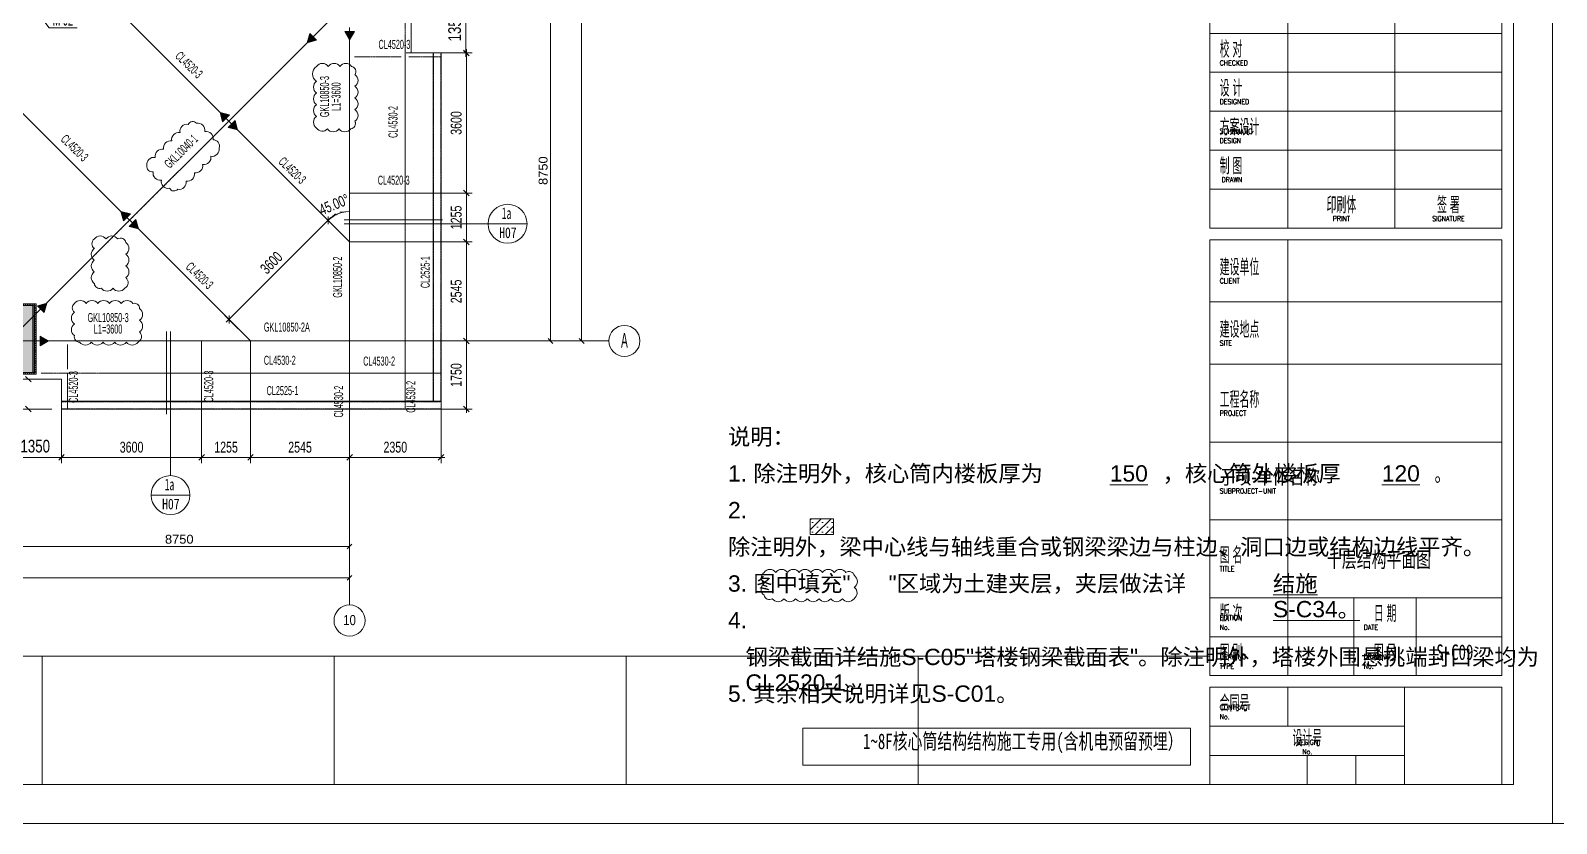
# Model space of a CAD drawing. Header units: millimetres. Extents: x 8533 to 398112, y -117646 to 105276.
# Drawn here: x 274911 to 314111, y 23204 to 43578 of the extents above; entities that cross this region are included whole.
import ezdxf

# ---------------------------------------------------------------- set-up
doc = ezdxf.new("R2010")
doc.units = ezdxf.units.MM
for name, pattern in [('IMPORT-A-D0TE-BF$0$DOTE', [0]), ('IMPORT-beam-Corner$0$DOTE', [0]), ('IMPORT-beam-Corner$0$HIDDEN', [3.75, 2.5, -1.25]), ('IMPORT-colu-06F-9F$0$DOTE', [0]), ('IMPORT-colu-10F-19F$0$DOTE', [0]), ('IMPORT-MQNT-06F$0$HIDDEN', [3.75, 2.5, -1.25])]:
    doc.linetypes.add(name, pattern=pattern)
for name, color, linetype, lineweight in [('$0$TK-TEXT', 7, 'Continuous', 13), ('-S-detail_numb', 60, 'Continuous', 13), ('20241209', 211, 'Continuous', 13), ('20250107_会审修改', 201, 'Continuous', 13), ('A-D0TE-BF$0$A-Axis', 3, 'Continuous', 13), ('A-D0TE-BF$0$A-Axis-GRID', 1, 'IMPORT-A-D0TE-BF$0$DOTE', 13), ('A-EDGE-6_27F$0$A-floor-EDGE', 6, 'Continuous', 13), ('A1$0$TK', 4, 'Continuous', 13), ('A1$0$TK-不打印', 8, 'Continuous', 13), ('A1$0$VHBoundary', 4, 'Continuous', 13), ('beam-10F$0$S-dim', 3, 'Continuous', 13), ('beam-Corner$0$Gjlx', 3, 'Continuous', 13), ('beam-Corner$0$S-dim', 3, 'Continuous', 13), ('beam-Corner$0$S-grid', 11, 'IMPORT-beam-Corner$0$DOTE', 13), ('beam-Corner$0$STPM_RBEAM_SIG', 2, 'Continuous', 13), ('colu-06F-9F$0$A-Axis-grid', 1, 'IMPORT-colu-06F-9F$0$DOTE', 13), ('colu-06F-9F$0$S-COLU-STEEL', 104, 'Continuous', 13), ('colu-06F-9F$0$S-hatch', 253, 'Continuous', 13), ('colu-10F-19F$0$A-Axis-grid', 1, 'IMPORT-colu-10F-19F$0$DOTE', 13), ('colu-10F-19F$0$S-COLU-STEEL', 104, 'Continuous', 13), ('M-10F$0$20250206', 201, 'Continuous', 13), ('M-10F$0$20250312', 201, 'Continuous', 13), ('M-10F$0$S-steel_bolt', 2, 'Continuous', 13), ('M-10F$0$S-text', 7, 'Continuous', 13), ('MQNT-06F$0$S-beam_steel', 81, 'Continuous', 13), ('S-beam2-20F-steel截面$0$20250206', 201, 'Continuous', 13), ('S-beam2-20F-steel截面$0$平立面图梁柱撑编号', 250, 'Continuous', 18), ('S-text', 7, 'Continuous', 13), ('xr-钢梁说明-其它层$0$-S-text', 7, 'Continuous', 13), ('塔楼-STR-10F-梁板-20250510_dwg', 8, 'Continuous', 13), ('塔楼_STR_10F-19F_墙住_20241022_20250305_dwg', 8, 'Continuous', 13)]:
    doc.layers.add(name, color=color, linetype=linetype, lineweight=lineweight)
doc.styles.add('Arial', font='arial.ttf', dxfattribs={"width": 0.7, "height": 326.200771})
doc.styles.add('Arial_1', font='arial.ttf', dxfattribs={"width": 0.6, "height": 326.200771})
doc.styles.add('Arial_10', font='arial.ttf', dxfattribs={"width": 0.75, "height": 326.200771})
doc.styles.add('Arial_11', font='arial.ttf', dxfattribs={"width": 0.55, "height": 326.200771})
doc.styles.add('Arial_14', font='arial.ttf', dxfattribs={"height": 3.728009})
doc.styles.add('Arial_16', font='arial.ttf', dxfattribs={"width": 0.8, "height": 3.728009})
doc.styles.add('Arial_2', font='arial.ttf', dxfattribs={"width": 0.5, "height": 326.200771})
doc.styles.add('Arial_3', font='arial.ttf', dxfattribs={"width": 1.035349, "height": 252.601612})
doc.styles.add('Arial_5', font='arial.ttf', dxfattribs={"width": 0.8, "height": 326.200771})
doc.styles.add('RomanC', font='romanc__.ttf', dxfattribs={"width": 0.9, "height": 1.3})
doc.styles.add('RomanC_3', font='romanc__.ttf', dxfattribs={"width": 0.8, "height": 1.3})
doc.styles.add('华文仿宋', font='STFANGSO.TTF', dxfattribs={"width": 0.7, "height": 1744.186047})
doc.styles.add('华文仿宋_1', font='STFANGSO.TTF', dxfattribs={"width": 0.7, "height": 872.093023})
doc.styles.add('宋体_1', font='', dxfattribs={"width": 0.6, "height": 264.345992})
doc.styles.add('宋体_2', font='', dxfattribs={"width": 0.8, "height": 300})
doc.styles.get('宋体_1').set_extended_font_data('SimSun')
doc.styles.get('宋体_2').set_extended_font_data('SimSun')

# ---------------------------------------------------------------- blocks, each defined once
blk = doc.blocks.new('塔楼-STR-10F-梁板-20250510_dwg_INDEX-MQ-6F-1682978-10F_STR_45_850_')
at = {"layer": '-S-detail_numb'}
for p, q in [((18359, -15389), (20890, -15389)), ((13800, -18260), (13800, -20377)), ((13900, -18260), (13900, -21960)), ((13400, -22460), (14400, -22460))]:
    blk.add_line(p, q, dxfattribs=at)
at = {"layer": '-S-detail_numb', "flags": 128}
blk.add_lwpolyline([(18359, -15489), (21932, -15489), (23059, -15489)], dxfattribs=at)
at = {"layer": '-S-detail_numb'}
for centre in [(22559, -15489), (13900, -22460)]:
    blk.add_circle(centre, 500, dxfattribs=at)
at = {"layer": '-S-detail_numb', "color": 7, "attachment_point": 2, "line_spacing_factor": 0.877739}
for s, insert, char_height, width, style in [('1a', (22533, -15067), 300, 362.32, '宋体_1'), ('H07', (22567, -15581), 275, 498.2, '宋体_2'), ('1a', (13875, -22037), 300, 362.32, '宋体_1'), ('H07', (13909, -22552), 275, 498.2, '宋体_2')]:
    blk.add_mtext(s, dxfattribs=dict(at, insert=insert, char_height=char_height, width=width, style=style))
blk = doc.blocks.new('塔楼-STR-10F-梁板-20250510_dwg_A-D0TE-BF-1682979-10F_STR_45_850_')
at = {"layer": 'A-D0TE-BF$0$A-Axis'}
for p, q in [((42160, -28250), (42160, 8750)), ((42960, -28250), (42960, 8750)), ((42098, -28188), (42222, -28312)), ((42898, -28188), (43022, -28312)), ((39660, -28250), (42510, -28250)), ((37000, -33884), (37000, -31034)), ((0, -33534), (37000, -33534)), ((36938, -33595), (37062, -33472)), ((0, -34334), (37000, -34334)), ((36938, -34395), (37062, -34272))]:
    blk.add_line(p, q, dxfattribs=at)
at = {"layer": 'A-D0TE-BF$0$A-Axis', "flags": 128}
for points in [[(43310, -28250), (39660, -28250), (43660, -28250)], [(37000, -35034), (37000, -31034), (37000, -34684)]]:
    blk.add_lwpolyline(points, dxfattribs=at)
at = {"layer": 'A-D0TE-BF$0$A-Axis'}
for centre in [(44060, -28250), (37000, -35434)]:
    blk.add_circle(centre, 400, dxfattribs=at)
at = {"layer": 'A-D0TE-BF$0$A-Axis-GRID', "linetype": 'Continuous'}
for p, q in [((37000, -31034), (37000, -20200)), ((28900, -28250), (27600, -28250)), ((28950, -28250), (28900, -28250)), ((39660, -28250), (28950, -28250))]:
    blk.add_line(p, q, dxfattribs=at)
at = {"layer": 'A-D0TE-BF$0$A-Axis', "color": 7, "insert": (41857, -23875), "char_height": 228.3, "width": 858.09, "attachment_point": 2, "rotation": 90, "line_spacing_factor": 0.941778, "style": 'Arial_3'}
blk.add_mtext('8750', dxfattribs=at)
at = {"layer": 'A-D0TE-BF$0$A-Axis', "color": 7, "attachment_point": 2, "line_spacing_factor": 0.941778}
for s, insert, char_height, width, style in [('\\fArial|b0|i0|c134|p34|;A', (44060, -28047), 372.8, 350.24, 'Arial_2'), ('8750', (32625, -33230), 228.3, 858.09, 'Arial_3'), ('10', (37000, -35291), 261, 490.33, 'Arial_5')]:
    blk.add_mtext(s, dxfattribs=dict(at, insert=insert, char_height=char_height, width=width, style=style))
blk = doc.blocks.new('塔楼-STR-10F-梁板-20250510_dwg_colu-06F-9F-1682997-10F_STR_45_850_')
at = {"layer": 'colu-06F-9F$0$S-hatch'}
h = blk.add_hatch(dxfattribs=at)
h.set_pattern_fill('FP_2', color=256, style=0, pattern_type=2)
h.set_pattern_definition([(45, (19500, 0), (-28.28427, 28.28427), [])])
h.paths.add_polyline_path([(27590, -29100), (28950, -29100), (28950, -27300), (27550, -27300), (27550, -29100)], flags=0)
h.paths.add_polyline_path([(27590, -29060), (27590, -27340), (28910, -27340), (28910, -29060), (27600, -29060)], flags=0)
blk.add_hatch(color=256, dxfattribs=at).paths.add_polyline_path([(28750, -29060), (28910, -29060), (28910, -27340), (27590, -27340), (27590, -29060), (28150, -29060)], flags=0)
at = {"layer": 'colu-06F-9F$0$A-Axis-grid', "linetype": 'Continuous'}
for p, q in [((36350, -20150), (28900, -27600)), ((28900, -27600), (28250, -28250))]:
    blk.add_line(p, q, dxfattribs=at)
at = {"layer": 'colu-06F-9F$0$S-COLU-STEEL'}
for p, q in [((27600, -27300), (28900, -27300)), ((27640, -27340), (28860, -27340)), ((28860, -27340), (28900, -27340)), ((28900, -29100), (27600, -29100)), ((28860, -29060), (27640, -29060)), ((28899, -29060), (28860, -29060))]:
    blk.add_line(p, q, dxfattribs=at)
at = {"layer": 'colu-06F-9F$0$S-COLU-STEEL', "flags": 128}
for points in [[(28900, -27300), (28950, -27300), (28950, -29100), (28900, -29100)], [(28900, -27340), (28910, -27340), (28910, -29060), (28900, -29060)]]:
    blk.add_lwpolyline(points, dxfattribs=at)
blk = doc.blocks.new('塔楼-STR-10F-梁板-20250510_dwg_colu-10F-19F-1682999-10F_STR_45_850_')
at = {"layer": 'colu-10F-19F$0$A-Axis-grid', "linetype": 'Continuous'}
blk.add_line((37000, -19500), (28250, -28250), dxfattribs=at)
at = {"layer": 'colu-10F-19F$0$S-COLU-STEEL', "flags": 128}
for points in [[(27600, -29100), (27600, -27300), (28900, -27300), (28900, -29100)], [(27640, -29060), (27640, -27340), (28860, -27340), (28860, -29060)]]:
    blk.add_lwpolyline(points, close=True, dxfattribs=at)
blk = doc.blocks.new('塔楼-STR-10F-梁板-20250510_dwg_M-10F-1683007-10F_STR_45_850_')
at = {"layer": 'M-10F$0$20250206'}
for centre, radius, start, end in [((15027, 1797), 183, 35, 145), ((15327, 1797), 183, 35, 145), ((15627, 1797), 183, 35, 145), ((15927, 1797), 183, 35, 145), ((14982, 1498), 183, 125, 235), ((14966, 1775), 155, 125, 235), ((16189, 1790), 158, 25.0585, 135.0585), ((16227, 1707), 183, 305, 55), ((20868, 1687), 233, 125, 235), ((20884, 1773), 183, 35, 145), ((21184, 1773), 183, 35, 145), ((21484, 1773), 183, 35, 145), ((21784, 1773), 183, 35, 145), ((22084, 1773), 183, 35, 145), ((22129, 1729), 183, 305.0453, 55.0453), ((22129, 1429), 183, 305, 55), ((14994, 1268), 142, 145.7862, 255.7862), ((16201, 1254), 131, 251.3886, 1.3886), ((16227, 1407), 183, 305, 55), ((20839, 1346), 183, 125, 235), ((20868, 1209), 134, 185.4552, 295.4552), ((22113, 1221), 134, 275.371, 25.371), ((15110, 1235), 183, 215, 325), ((15410, 1235), 183, 215, 325), ((15710, 1235), 183, 215, 325), ((16010, 1235), 183, 215, 325), ((21075, 1193), 183, 215, 325), ((21375, 1193), 183, 215, 325), ((21675, 1193), 183, 215, 325), ((21975, 1193), 183, 215, 325), ((14994, -20822), 183, 125, 235), ((14947, -20589), 102, 125, 235), ((15039, -20611), 183, 35, 145), ((15339, -20611), 183, 35, 145), ((15639, -20611), 183, 35, 145), ((15939, -20611), 183, 35, 145), ((16129, -20630), 131, 357.9405, 107.9405), ((16154, -20785), 183, 305, 55), ((20952, -20822), 183, 125, 235), ((20905, -20589), 102, 125, 235), ((20997, -20611), 183, 35, 145), ((21297, -20611), 183, 35, 145), ((21597, -20611), 183, 35, 145), ((21897, -20611), 183, 35, 145), ((22087, -20630), 131, 357.9405, 107.9405), ((22113, -20785), 183, 305, 55), ((15009, -21034), 135, 152.9763, 262.9763), ((16144, -21028), 148, 289.0012, 39.0012), ((20968, -21034), 135, 152.9763, 262.9763), ((22103, -21028), 148, 289.0012, 39.0012), ((15143, -21063), 183, 215, 325), ((15443, -21063), 183, 215, 325), ((15743, -21063), 183, 215, 325), ((16043, -21063), 183, 215, 325), ((21101, -21063), 183, 215, 325), ((21401, -21063), 183, 215, 325), ((21701, -21063), 183, 215, 325), ((22001, -21063), 183, 215, 325)]:
    blk.add_arc(centre, radius, start, end, dxfattribs=at)
at = {"layer": 'M-10F$0$20250312'}
for centre, radius, start, end in [((6817, -9695), 174, 125, 235), ((6867, -9657), 183, 35, 145), ((7167, -9657), 183, 35, 145), ((7467, -9657), 183, 35, 145), ((7767, -9657), 183, 35, 145), ((7895, -9687), 137, 331, 81), ((7910, -9904), 183, 305, 55), ((6822, -9988), 183, 125, 235), ((6858, -10083), 152, 201.2772, 311.2772), ((7886, -10070), 130, 257.2401, 7.2401), ((7108, -10091), 183, 215, 325), ((7408, -10091), 183, 215, 325), ((7708, -10091), 183, 215, 325)]:
    blk.add_arc(centre, radius, start, end, dxfattribs=at)
at = {"layer": 'M-10F$0$S-steel_bolt', "color": 4}
for p, q in [((8495, 800), (9005, 800)), ((11085, 800), (11415, 800)), ((16287, 800), (16613, 800)), ((20713, 800), (20387, 800)), ((24655, 800), (24145, 800)), ((28505, 800), (27995, 800)), ((8253, -170), (8253, 177)), ((28747, -169), (28747, 178)), ((8250, -3015), (8250, -2668)), ((28750, -3015), (28750, -2668)), ((8250, -5915), (8250, -5569)), ((28750, -5914), (28750, -5568)), ((8250, -9620), (8250, -9273)), ((28750, -9620), (28750, -9273)), ((8250, -12623), (8250, -12277)), ((28750, -12623), (28750, -12277)), ((8250, -16821), (8250, -16474)), ((28750, -16823), (28750, -16477)), ((8250, -19755), (8250, -19244)), ((28750, -19754), (28750, -19244)), ((8495, -20300), (9005, -20300)), ((12345, -20300), (12855, -20300)), ((16287, -20300), (16613, -20300)), ((20713, -20300), (20387, -20300)), ((24655, -20300), (24145, -20300)), ((28505, -20300), (27995, -20300))]:
    blk.add_line(p, q, dxfattribs=at)
at = {"layer": 'M-10F$0$S-text', "flags": 128}
for points in [[(16450, 800), (15933, 1305), (15139, 1305)], [(20550, 800), (20968, 1305), (21804, 1305)], [(24400, 800), (23883, 1305), (23241, 1305)], [(28250, 800), (27733, 1305), (27091, 1305)], [(8750, 800), (9132, 1166), (9774, 1166)], [(11250, 800), (10938, 1137), (10296, 1137)], [(7068, 641), (7786, 641), (8253, 4)], [(30012, 509), (29295, 509), (28747, 4)], [(29990, -2293), (29272, -2293), (28750, -2850)], [(7010, -2477), (7728, -2477), (8250, -2850)], [(7010, -5378), (7728, -5378), (8250, -5742)], [(29990, -5249), (29272, -5249), (28750, -5749)], [(30224, -9090), (29506, -9090), (28750, -9446)], [(7010, -10025), (7728, -10025), (8250, -9446)], [(7010, -12086), (7728, -12086), (8250, -12450)], [(30233, -13349), (29515, -13349), (28750, -12450)], [(7010, -17226), (7728, -17226), (8250, -16648)], [(29990, -17226), (29272, -17226), (28750, -16650)], [(6999, -20230), (7717, -20230), (8250, -19500)], [(30004, -20203), (29287, -20203), (28750, -19499)], [(8750, -20300), (9267, -20975), (9909, -20975)], [(12600, -20300), (13117, -20975), (13759, -20975)], [(16450, -20300), (15933, -20975), (15291, -20975)], [(20550, -20300), (21067, -20975), (21709, -20975)], [(24400, -20300), (23883, -20975), (23241, -20975)], [(28250, -20300), (27733, -20975), (27091, -20975)]]:
    blk.add_lwpolyline(points, dxfattribs=at)
at = {"layer": 'M-10F$0$S-text', "char_height": 279.6, "attachment_point": 2, "line_spacing_factor": 0.941778, "style": 'Arial_1'}
for s, insert, width in [('M-SLJ1', (15633, 1694), 1086.95), ('M-SLJ1', (21405, 1652), 1086.95), ('M-J1', (23583, 1694), 724.64), ('M-J2', (27433, 1694), 724.64), ('M-J2', (9432, 1494), 724.64), ('M-J1', (10637, 1485), 724.64), ('M-J2', (7437, 978), 724.64), ('M-J2', (29643, 847), 724.64), ('M-J1', (29621, -1956), 724.64), ('M-J1', (7379, -2140), 724.64), ('M-J1', (7379, -5041), 724.64), ('M-J1', (29621, -4912), 724.64), ('M-J3', (29854, -8753), 724.64), ('M-SJ1', (7379, -9688), 905.79), ('M-SLJ1', (7379, -11748), 1086.95), ('M-SLJ2', (29940, -13012), 1086.95), ('M-SLJ1', (7379, -16889), 1086.95), ('M-SLJ2', (29621, -16889), 1086.95), ('M-J2', (7368, -19893), 724.64), ('M-J2', (29635, -19866), 724.64), ('M-J2', (9567, -20616), 724.64), ('M-J1', (13453, -20633), 724.64), ('M-SLJ1', (15633, -20629), 1086.95), ('M-SLJ1', (21381, -20644), 1086.95), ('M-J1', (23583, -20633), 724.64), ('M-J2', (27433, -20584), 724.64)]:
    blk.add_mtext(s, dxfattribs=dict(at, insert=insert, width=width))
blk = doc.blocks.new('塔楼-STR-10F-梁板-20250510_dwg_XR-特殊出图说明-1683019-10F_STR_45_850_')
at = {"color": 253, "lineweight": 13, "flags": 128}
blk.add_lwpolyline([(-3700, 949), (6259, 949), (6259, 0), (-3700, 0)], close=True, dxfattribs=at)
at = {"color": 2, "lineweight": 13, "insert": (6056, 812), "char_height": 400, "width": 12169.64, "attachment_point": 3, "line_spacing_factor": 1.073544, "style": '华文仿宋'}
blk.add_mtext('1~8F核心筒结构结构施工专用(含机电预留预埋）', dxfattribs=at)
blk = doc.blocks.new('塔楼-STR-10F-梁板-20250510_dwg_beam-Corner$0$_ClosedBlank-1683024-10F_STR_45_850_')
at = {"layer": 'beam-Corner$0$S-dim'}
blk.add_line((0, 0), (-2.5, 0), dxfattribs=at)
blk = doc.blocks.new('塔楼-STR-10F-梁板-20250510_dwg_beam-Corner$0$_ArchTick-1683023-10F_STR_45_850_')
at = {"layer": 'beam-Corner$0$S-dim'}
blk.add_line((-0.71, -0.71), (0.71, 0.71), dxfattribs=at)
blk = doc.blocks.new('塔楼-STR-10F-梁板-20250510_dwg_beam-Corner$0$b-corner-1683026-10F_STR_45_850_')
at = {"layer": 'beam-Corner$0$STPM_RBEAM_SIG'}
for points in [[(7950, 8875), (7950, 8625), (7733, 8750)], [(7844, 8021), (8021, 7844), (7780, 7780)], [(8875, 7633), (8750, 7417), (8625, 7633)], [(5424, 5872), (5665, 5807), (5488, 5631)], [(5807, 5665), (5872, 5424), (5631, 5488)], [(2878, 3326), (3119, 3262), (2943, 3085)], [(3262, 3119), (3326, 2878), (3085, 2943)], [(0, 1017), (125, 800), (-125, 800)], [(1090, 1090), (1025, 849), (849, 1025)]]:
    blk.add_hatch(color=256, dxfattribs=at).paths.add_polyline_path(points, flags=0)
at = {"layer": 'beam-Corner$0$Gjlx', "linetype": 'IMPORT-beam-Corner$0$HIDDEN'}
for p, q in [((-1430, 8850), (-1430, 10500)), ((0, 10500), (0, 8850)), ((3800, 9686), (3800, 10500)), ((7250, 9686), (7250, 10500)), ((-2350, 9580), (-1522, 9580)), ((-1328, 9580), (-126, 9580)), ((128, 9580), (7921, 9580)), ((3800, 8840), (3800, 9471)), ((7250, 8840), (7250, 9471)), ((-1430, 76), (-1430, 8615)), ((0, 8607), (0, 800)), ((937, 937), (7933, 7933)), ((8750, 1100), (8750, 7633)), ((-2350, 4950), (-1522, 4950)), ((-1328, 4950), (-126, 4950)), ((3173, 3031), (5996, 208)), ((-2350, 1450), (-1522, 1450)), ((-1328, 1450), (-126, 1450)), ((-1580, 0), (-909, 0)), ((1276, 0), (7916, 0))]:
    blk.add_line(p, q, dxfattribs=at)
at = {"layer": 'beam-Corner$0$Gjlx', "linetype": 'IMPORT-beam-Corner$0$HIDDEN', "flags": 128}
for points in [[(-2350, 8750), (7950, 8750), (7700, 8750)], [(2667, 8628), (5577, 5719), (5400, 5896)], [(152, 6053), (3031, 3173), (2854, 3350)], [(5896, 5400), (5719, 5577), (8543, 2752)]]:
    blk.add_lwpolyline(points, dxfattribs=at)
at = {"layer": 'beam-Corner$0$S-grid', "linetype": 'Continuous'}
for p, q in [((2545, 10500), (2545, 8750)), ((3800, 10500), (3800, 8750)), ((7250, 10500), (7250, 9580)), ((-1430, 10050), (-1430, 1365)), ((0, 10000), (0, 8750)), ((6406, 9580), (-2350, 9580)), ((2546, 8750), (8750, 2546)), ((-2350, 6205), (0, 6205)), ((0, 6204), (6204, 0)), ((-2350, 4950), (0, 4950))]:
    blk.add_line(p, q, dxfattribs=at)
at = {"layer": 'beam-Corner$0$STPM_RBEAM_SIG'}
for p, q in [((3800, 9686), (3800, 9936)), ((7250, 9686), (7250, 9936)), ((-1522, 9580), (-1772, 9580)), ((-1328, 9580), (-1078, 9580)), ((-126, 9580), (-376, 9580)), ((128, 9580), (378, 9580)), ((3800, 9471), (3800, 9221)), ((7250, 9471), (7250, 9221)), ((7921, 9580), (7671, 9580)), ((-1430, 8850), (-1430, 9100)), ((0, 8850), (0, 9100)), ((3800, 8840), (3800, 9090)), ((7250, 8840), (7250, 9090)), ((7733, 8750), (7950, 8875)), ((7950, 8625), (7733, 8750)), ((7950, 8875), (7950, 8625)), ((-1430, 8615), (-1430, 8365)), ((0, 8607), (0, 8357)), ((7780, 7780), (7844, 8021)), ((8021, 7844), (7780, 7780)), ((7844, 8021), (8021, 7844)), ((8750, 7417), (8625, 7633)), ((8625, 7633), (8875, 7633)), ((8875, 7633), (8750, 7417)), ((5424, 5872), (5665, 5807)), ((5488, 5631), (5424, 5872)), ((5665, 5807), (5488, 5631)), ((5631, 5488), (5807, 5665)), ((5872, 5424), (5631, 5488)), ((5807, 5665), (5872, 5424)), ((-1522, 4950), (-1772, 4950)), ((-1328, 4950), (-1078, 4950)), ((-126, 4950), (-376, 4950)), ((2878, 3326), (3119, 3262)), ((2943, 3085), (2878, 3326)), ((3119, 3262), (2943, 3085)), ((3085, 2943), (3262, 3119)), ((3326, 2878), (3085, 2943)), ((3173, 3031), (3350, 2854)), ((3262, 3119), (3326, 2878)), ((-1522, 1450), (-1772, 1450)), ((-1328, 1450), (-1078, 1450)), ((-126, 1450), (-376, 1450)), ((-125, 800), (0, 1017)), ((125, 800), (-125, 800)), ((0, 1017), (125, 800)), ((849, 1025), (1090, 1090)), ((1025, 849), (849, 1025)), ((1090, 1090), (1025, 849)), ((-1430, 76), (-1430, 326)), ((-909, 0), (-1159, 0)), ((1276, 0), (1524, 0))]:
    blk.add_line(p, q, dxfattribs=at)
blk = doc.blocks.new('塔楼-STR-10F-梁板-20250510_dwg_beam-Corner-1683027-10F_STR_45_850_')
at = {"layer": 'beam-Corner$0$S-dim'}
for p, q in [((40001, -20750), (40001, -24550)), ((38500, -20850), (40151, -20850)), ((37000, -24679), (37000, -24775)), ((40001, -24350), (40001, -25805)), ((33832, -27769), (36519, -25082)), ((36686, -25391), (36342, -25047)), ((40001, -25605), (40001, -28350)), ((34141, -27936), (33797, -27592)), ((40001, -30100), (40001, -28150)), ((29350, -29230), (28599, -29230)), ((29600, -29750), (29600, -31391)), ((39350, -29750), (39350, -31391)), ((29350, -30000), (28599, -30000)), ((38500, -30000), (40151, -30000)), ((33300, -31241), (29500, -31241)), ((34555, -31241), (33100, -31241)), ((37100, -31241), (34355, -31241)), ((39450, -31241), (36900, -31241))]:
    blk.add_line(p, q, dxfattribs=at)
at = {"layer": 'beam-Corner$0$S-dim', "flags": 128}
for points in [[(40151, -24450), (38500, -24450)], [(40151, -25705), (38500, -25705)], [(40151, -28250), (38500, -28250)], [(33200, -31391), (33200, -29750)], [(34455, -31391), (34455, -29750)], [(37000, -31391), (37000, -29750)]]:
    blk.add_lwpolyline(points, close=True, dxfattribs=at)
at = {"layer": 'beam-Corner$0$S-dim'}
blk.add_arc((37000, -25704), 779, 97.3569, 127.6431, dxfattribs=at)
at = {"rotation": 180}
blk.add_blockref('塔楼-STR-10F-梁板-20250510_dwg_beam-Corner$0$b-corner-1683026-10F_STR_45_850_', (37000, -19500), dxfattribs=at)
for name, p, xscale, yscale, zscale, rotation in [('塔楼-STR-10F-梁板-20250510_dwg_beam-Corner$0$_ArchTick-1683023-10F_STR_45_850_', (40001, -20850), 100, 100, 100, 90), ('塔楼-STR-10F-梁板-20250510_dwg_beam-Corner$0$_ArchTick-1683023-10F_STR_45_850_', (40001, -24450), 100, 100, 100, 270), ('塔楼-STR-10F-梁板-20250510_dwg_beam-Corner$0$_ArchTick-1683023-10F_STR_45_850_', (40001, -24450), 100, 100, 100, 90), ('塔楼-STR-10F-梁板-20250510_dwg_beam-Corner$0$_ArchTick-1683023-10F_STR_45_850_', (36449, -25153), 100, 100, 100, 44.99999999999558), ('塔楼-STR-10F-梁板-20250510_dwg_beam-Corner$0$_ClosedBlank-1683024-10F_STR_45_850_', (36449, -25153), 99.99999999999999, 99.99999999999999, 99.99999999999999, 221.3215553153433), ('塔楼-STR-10F-梁板-20250510_dwg_beam-Corner$0$_ClosedBlank-1683024-10F_STR_45_850_', (37000, -24925), 100, 100, 100, 3.678444684648061), ('塔楼-STR-10F-梁板-20250510_dwg_beam-Corner$0$_ArchTick-1683023-10F_STR_45_850_', (40001, -25705), 100, 100, 100, 270), ('塔楼-STR-10F-梁板-20250510_dwg_beam-Corner$0$_ArchTick-1683023-10F_STR_45_850_', (40001, -25705), 100, 100, 100, 90), ('塔楼-STR-10F-梁板-20250510_dwg_beam-Corner$0$_ArchTick-1683023-10F_STR_45_850_', (33903, -27699), 100, 100, 100, 224.9999999999956), ('塔楼-STR-10F-梁板-20250510_dwg_beam-Corner$0$_ArchTick-1683023-10F_STR_45_850_', (40001, -28250), 100, 100, 100, 90), ('塔楼-STR-10F-梁板-20250510_dwg_beam-Corner$0$_ArchTick-1683023-10F_STR_45_850_', (40001, -28250), 100, 100, 100, 270), ('塔楼-STR-10F-梁板-20250510_dwg_beam-Corner$0$_ArchTick-1683023-10F_STR_45_850_', (28749, -29230), 100, 100, 100, 90), ('塔楼-STR-10F-梁板-20250510_dwg_beam-Corner$0$_ArchTick-1683023-10F_STR_45_850_', (28749, -30000), 100, 100, 100, 270), ('塔楼-STR-10F-梁板-20250510_dwg_beam-Corner$0$_ArchTick-1683023-10F_STR_45_850_', (40001, -30000), 100, 100, 100, 270), ('塔楼-STR-10F-梁板-20250510_dwg_beam-Corner$0$_ArchTick-1683023-10F_STR_45_850_', (29600, -31241), 100, 100, 100, 180), ('塔楼-STR-10F-梁板-20250510_dwg_beam-Corner$0$_ArchTick-1683023-10F_STR_45_850_', (33200, -31241), 100, 100, 100, 180), ('塔楼-STR-10F-梁板-20250510_dwg_beam-Corner$0$_ArchTick-1683023-10F_STR_45_850_', (34455, -31241), 100, 100, 100, 180), ('塔楼-STR-10F-梁板-20250510_dwg_beam-Corner$0$_ArchTick-1683023-10F_STR_45_850_', (37000, -31241), 100, 100, 100, 180)]:
    blk.add_blockref(name, p, dxfattribs=dict(xscale=xscale, yscale=yscale, zscale=zscale, rotation=rotation))
at = {"xscale": 100, "yscale": 100, "zscale": 100}
for p in [(33200, -31241), (34455, -31241), (37000, -31241), (39350, -31241)]:
    blk.add_blockref('塔楼-STR-10F-梁板-20250510_dwg_beam-Corner$0$_ArchTick-1683023-10F_STR_45_850_', p, dxfattribs=at)
at = {"layer": 'beam-Corner$0$S-dim', "color": 7, "char_height": 279.6, "attachment_point": 2, "line_spacing_factor": 0.941778, "style": 'Arial'}
for s, insert, width, rotation in [('3600', (39598, -22650), 778.98, 90), ('45.00°', (36548, -24613), 1363.22, 22.5), ('1255', (39598, -25077), 778.98, 90), ('3600', (34891, -26141), 778.98, 45), ('2545', (39598, -26978), 778.98, 90), ('1750', (39598, -29125), 778.98, 90)]:
    blk.add_mtext(s, dxfattribs=dict(at, insert=insert, width=width, rotation=rotation))
at = {"layer": 'beam-Corner$0$S-dim', "color": 7, "char_height": 279.6, "width": 778.98, "attachment_point": 2, "line_spacing_factor": 0.941778, "style": 'Arial'}
for s, insert in [('3600', (31400, -30839)), ('1255', (33827, -30839)), ('2545', (35728, -30839)), ('2350', (38175, -30839))]:
    blk.add_mtext(s, dxfattribs=dict(at, insert=insert))
blk = doc.blocks.new('塔楼-STR-10F-梁板-20250510_dwg_beam-10F$0$_ArchTick-1683028-10F_STR_45_850_')
at = {"layer": 'beam-10F$0$S-dim'}
blk.add_line((-0.5, -0.5), (0.5, 0.5), dxfattribs=at)
blk = doc.blocks.new('塔楼-STR-10F-梁板-20250510_dwg-1682977-10F_STR_45_850_')
at = {"layer": 'S-text'}
h = blk.add_hatch(dxfattribs=at)
h.set_pattern_fill('FP_12', color=256, style=0, pattern_type=2)
h.set_pattern_definition([(45, (0, 0), (-126.28503, 126.28503), []), (45, (126.28, 0), (-126.28503, 126.28503), [0, -178.594])])
h.paths.add_polyline_path([(49431, 686777), (49431, 687182), (48833, 687182), (48833, 686777)], flags=0)
at = {"layer": '20241209'}
for centre, radius, start, end in [((30529, 694248), 149, 125, 235), ((30593, 694265), 183, 35, 145), ((30893, 694265), 183, 35, 145), ((31116, 694252), 139, 11.517, 121.517), ((31148, 694129), 183, 305, 55), ((30548, 693976), 183, 125, 235), ((31148, 693829), 183, 305, 55), ((30548, 693676), 183, 125, 235), ((30548, 693376), 183, 125, 235), ((31148, 693529), 183, 305, 55), ((30576, 693230), 132, 181.7876, 291.7876), ((30775, 693212), 183, 215, 325), ((31075, 693212), 183, 215, 325), ((31143, 693253), 167, 299.1605, 49.1605)]:
    blk.add_arc(centre, radius, start, end, dxfattribs=at)
at = {"layer": '20250107_会审修改'}
for centre, radius, start, end in [((47749, 685660), 174, 125, 235), ((47799, 685698), 183, 35, 145), ((48099, 685698), 183, 35, 145), ((48399, 685698), 183, 35, 145), ((48699, 685698), 183, 35, 145), ((48999, 685698), 183, 35, 145), ((49299, 685698), 183, 35, 145), ((49599, 685698), 183, 35, 145), ((49829, 685686), 142, 14.398, 124.398), ((49862, 685571), 183, 305, 55), ((47754, 685367), 183, 125, 235), ((47785, 685246), 140, 192.109, 302.109), ((49860, 685277), 179, 303.6113, 53.6113), ((48009, 685233), 183, 215, 325), ((48309, 685233), 183, 215, 325), ((48609, 685233), 183, 215, 325), ((48909, 685233), 183, 215, 325), ((49209, 685233), 183, 215, 325), ((49509, 685233), 183, 215, 325), ((49809, 685233), 183, 215, 325)]:
    blk.add_arc(centre, radius, start, end, dxfattribs=at)
at = {"layer": 'A-EDGE-6_27F$0$A-floor-EDGE', "flags": 128}
blk.add_lwpolyline([(27600, 729730), (28900, 729730), (29600, 729730), (29600, 730500), (39350, 730500), (39350, 721350), (38580, 721350), (38580, 720650), (38580, 719350), (38580, 718650), (39350, 718650), (39350, 701850), (38580, 701850), (38580, 701150), (38580, 699850), (38580, 699150), (39350, 699150), (39350, 690000), (29600, 690000), (29600, 690770), (28900, 690770), (27600, 690770)], dxfattribs=at)
blk.add_lwpolyline([(27600, 729730), (28900, 729730), (29600, 729730), (29600, 730500), (39350, 730500), (39350, 721350), (38580, 721350), (38580, 720650), (38580, 719350), (38580, 718650), (39350, 718650), (39350, 701850), (38580, 701850), (38580, 701150), (38580, 699850), (38580, 699150), (39350, 699150), (39350, 690000), (29600, 690000), (29600, 690770), (28900, 690770), (27600, 690770)], dxfattribs=at)
at = {"layer": 'A1$0$TK'}
for p, q in [((61102, 706652), (61102, 694652)), ((63852, 706652), (63852, 694652)), ((59102, 699652), (66602, 699652)), ((59102, 698652), (66602, 698652)), ((59102, 697652), (66602, 697652)), ((59102, 696652), (66602, 696652)), ((59102, 695652), (66602, 695652)), ((61102, 694352), (61102, 683152)), ((59102, 692752), (66602, 692752)), ((59102, 691152), (66602, 691152)), ((59102, 689152), (66602, 689152)), ((59102, 687152), (66602, 687152)), ((59102, 685152), (66602, 685152)), ((62802, 685152), (62802, 683152)), ((64402, 685152), (64402, 683152)), ((59102, 684152), (66602, 684152)), ((61102, 682852), (61102, 681852)), ((64102, 680352), (64102, 682852)), ((59102, 681852), (64102, 681852)), ((59102, 681102), (64102, 681102)), ((61602, 680352), (61602, 681102)), ((62852, 680352), (62852, 681102))]:
    blk.add_line(p, q, dxfattribs=at)
at = {"layer": 'A1$0$TK', "flags": 128}
for points in [[(-16198, 738752), (67902, 738752), (67902, 679352), (-16198, 679352)], [(-13698, 737752), (-13698, 680352), (66902, 680352), (66902, 737752)], [(59102, 694652), (66602, 694652), (66602, 706652), (59102, 706652)], [(59102, 683152), (66602, 683152), (66602, 694352), (59102, 694352)], [(59102, 682852), (66602, 682852), (66602, 680352), (59102, 680352)]]:
    blk.add_lwpolyline(points, close=True, dxfattribs=at)
at = {"layer": 'A1$0$TK-不打印'}
for p, q in [((29102, 683652), (29102, 680352)), ((36602, 683652), (36602, 680352)), ((44102, 683652), (44102, 680352)), ((51602, 683652), (51602, 680352))]:
    blk.add_line(p, q, dxfattribs=at)
at = {"layer": 'A1$0$TK-不打印', "flags": 128}
blk.add_lwpolyline([(21602, 680352), (21602, 683652), (59102, 683652)], dxfattribs=at)
at = {"layer": 'A1$0$VHBoundary', "flags": 128}
blk.add_lwpolyline([(-16198, 738752), (67902, 738752), (67902, 679352), (-16198, 679352)], close=True, dxfattribs=at)
at = {"layer": 'beam-10F$0$S-dim'}
for p, q in [((39986, 700600), (39986, 699050)), ((38450, 699150), (40136, 699150))]:
    blk.add_line(p, q, dxfattribs=at)
at = {"layer": 'beam-10F$0$S-dim', "flags": 128}
for points in [[(29600, 688609), (29600, 690197)], [(28150, 688759), (29700, 688759)]]:
    blk.add_lwpolyline(points, close=True, dxfattribs=at)
at = {"layer": 'MQNT-06F$0$S-beam_steel', "linetype": 'IMPORT-MQNT-06F$0$HIDDEN'}
for p, q in [((39160, 699150), (39160, 690200)), ((39340, 690200), (39340, 699150)), ((39350, 690190), (29600, 690190)), ((29600, 690010), (39350, 690010))]:
    blk.add_line(p, q, dxfattribs=at)
at = {"layer": 'MQNT-06F$0$S-beam_steel', "flags": 128}
for points in [[(39350, 690200), (39350, 699150), (39150, 699150), (39150, 690200)], [(29600, 690000), (39350, 690000), (39350, 690200), (29600, 690200)]]:
    blk.add_lwpolyline(points, close=True, dxfattribs=at)
at = {"layer": 'S-beam2-20F-steel截面$0$20250206'}
for centre, radius, start, end in [((36285, 698612), 234, 125, 235), ((36301, 698699), 183, 35, 145), ((36601, 698699), 183, 35, 145), ((36901, 698699), 183, 35, 145), ((37021, 698667), 140, 327.8364, 77.8364), ((37034, 698443), 183, 305, 55), ((36256, 698271), 183, 125, 235), ((37034, 698143), 183, 305, 55), ((36256, 697971), 183, 125, 235), ((36256, 697671), 183, 125, 235), ((37034, 697843), 183, 305, 55), ((32972, 697255), 131, 42.973, 152.973), ((36256, 697371), 183, 125, 235), ((37018, 697335), 134, 275.4345, 25.4345), ((37034, 697543), 183, 305, 55), ((32612, 696922), 183, 80, 190), ((32824, 697134), 183, 80, 190), ((33100, 697163), 183, 350, 100), ((33312, 696951), 183, 350, 100), ((36298, 697309), 172, 210.9822, 320.9822), ((36581, 697306), 183, 215, 325), ((36881, 697306), 183, 215, 325), ((32188, 696497), 183, 80, 190), ((32400, 696709), 183, 80, 190), ((33470, 696676), 183, 260, 10), ((33497, 696758), 161, 341.5861, 91.5861), ((31976, 696285), 183, 80, 190), ((31929, 696230), 136, 170, 280), ((33045, 696251), 183, 260, 10), ((33257, 696463), 183, 260, 10), ((32133, 696064), 183, 170, 280), ((32345, 695852), 183, 170, 280), ((32621, 695827), 183, 260, 10), ((32833, 696039), 183, 260, 10), ((32492, 695733), 130, 208.29, 318.29), ((30011, 692600), 136, 125, 235), ((30083, 692606), 183, 35, 145), ((30383, 692606), 183, 35, 145), ((30683, 692606), 183, 35, 145), ((30983, 692606), 183, 35, 145), ((31283, 692606), 183, 35, 145), ((31474, 692587), 131, 357.973, 107.973), ((30038, 692338), 183, 125, 235), ((31499, 692432), 183, 305, 55), ((31499, 692132), 183, 305, 55), ((30038, 692038), 183, 125, 235), ((30058, 691851), 130, 163.29, 273.29), ((31493, 691865), 161, 296.5861, 46.5861), ((30216, 691826), 183, 215, 325), ((30516, 691826), 183, 215, 325), ((30816, 691826), 183, 215, 325), ((31116, 691826), 183, 215, 325), ((31416, 691826), 183, 215, 325)]:
    blk.add_arc(centre, radius, start, end, dxfattribs=at)
at = {"layer": 'S-text', "flags": 128}
blk.add_lwpolyline([(49431, 687182), (48833, 687182), (48833, 686777), (49431, 686777)], close=True, dxfattribs=at)
for name, p in [('塔楼-STR-10F-梁板-20250510_dwg_A-D0TE-BF-1682979-10F_STR_45_850_', (0, 720000)), ('塔楼-STR-10F-梁板-20250510_dwg_INDEX-MQ-6F-1682978-10F_STR_45_850_', (18500, 710250)), ('塔楼-STR-10F-梁板-20250510_dwg_beam-Corner-1683027-10F_STR_45_850_', (0, 720000)), ('塔楼-STR-10F-梁板-20250510_dwg_colu-06F-9F-1682997-10F_STR_45_850_', (0, 720000)), ('塔楼-STR-10F-梁板-20250510_dwg_colu-10F-19F-1682999-10F_STR_45_850_', (0, 720000)), ('塔楼-STR-10F-梁板-20250510_dwg_M-10F-1683007-10F_STR_45_850_', (0, 720000)), ('塔楼-STR-10F-梁板-20250510_dwg_XR-特殊出图说明-1683019-10F_STR_45_850_', (52343, 680852))]:
    blk.add_blockref(name, p)
at = {"xscale": 100, "yscale": 100, "zscale": 100, "rotation": 270}
blk.add_blockref('塔楼-STR-10F-梁板-20250510_dwg_beam-10F$0$_ArchTick-1683028-10F_STR_45_850_', (39986, 699150), dxfattribs=at)
at = {"xscale": 100, "yscale": 100, "zscale": 100}
blk.add_blockref('塔楼-STR-10F-梁板-20250510_dwg_beam-10F$0$_ArchTick-1683028-10F_STR_45_850_', (29600, 688759), dxfattribs=at)
blk.add_blockref('塔楼-STR-10F-梁板-20250510_dwg_beam-10F$0$_ArchTick-1683028-10F_STR_45_850_', (29600, 688759), dxfattribs=at)
at = {"layer": '$0$TK-TEXT', "color": 2, "char_height": 400, "attachment_point": 1, "line_spacing_factor": 1.073544, "style": '华文仿宋_1'}
for s, insert, width in [('十层结构平面图', (62108, 686333), 3627.72), ('S-C09', (64917, 683954), 1231.6)]:
    blk.add_mtext(s, dxfattribs=dict(at, insert=insert, width=width))
at = {"layer": 'A1$0$TK'}
for s, insert, char_height, width, attachment_point, line_spacing_factor, style in [('校 对', (59352, 699443), 372.8, 1751.2, 1, 0.941778, 'Arial_2'), ('CHECKED', (59352, 698960), 130, 998.64, 1, 1.125357, 'RomanC'), ('设 计', (59352, 698443), 372.8, 1751.2, 1, 0.941778, 'Arial_2'), ('DESIGNED', (59352, 697960), 130, 1073.07, 1, 1.125357, 'RomanC'), ('方案设计', (59352, 697443), 372.8, 2801.93, 1, 0.941778, 'Arial_2'), ('SCHEMATIC\\PDESIGN', (59352, 697204), 130, 1066.87, 1, 1.125357, 'RomanC_3'), ('制 图', (59352, 696443), 372.8, 1751.2, 1, 0.941778, 'Arial_2'), ('DRAWN', (59402, 695960), 130, 730.37, 1, 1.125357, 'RomanC'), ('印刷体', (62477, 695443), 372.8, 2101.44, 2, 0.941778, 'Arial_2'), ('签 署', (65227, 695443), 372.8, 1751.2, 2, 0.941778, 'Arial_2'), ('PRINT', (62477, 694960), 130, 638.88, 2, 1.125357, 'RomanC'), ('SIGNATURE', (65227, 694960), 130, 1206.43, 2, 1.125357, 'RomanC'), ('建设单位', (59352, 693843), 372.8, 2801.93, 1, 0.941778, 'Arial_2'), ('CLIENT', (59352, 693360), 130, 745.88, 1, 1.125357, 'RomanC'), ('建设地点', (59352, 692243), 372.8, 2801.93, 1, 0.941778, 'Arial_2'), ('SITE', (59352, 691760), 130, 468.31, 1, 1.125357, 'RomanC'), ('工程名称', (59352, 690443), 372.8, 2801.93, 1, 0.941778, 'Arial_2'), ('PROJECT', (59352, 689960), 130, 933.51, 1, 1.125357, 'RomanC'), ('子项-单体名称', (59352, 688443), 372.8, 2669.08, 1, 0.941778, 'Arial_16'), ('SUBPROJECT-UNIT', (59352, 687960), 130, 1823.61, 1, 1.125357, 'RomanC_3'), ('图 名', (59352, 686443), 372.8, 1751.2, 1, 0.941778, 'Arial_2'), ('TITLE', (59352, 685960), 130, 581.51, 1, 1.125357, 'RomanC'), ('版 次', (59352, 684953), 372.8, 1751.2, 1, 0.941778, 'Arial_2'), ('日 期', (63602, 684943), 372.8, 1751.2, 2, 0.941778, 'Arial_2'), ('EDITION\\PNo.', (59352, 684704), 130, 849.78, 1, 1.125357, 'RomanC'), ('DATE', (63052, 684460), 130, 539.64, 1, 1.125357, 'RomanC'), ('DRAWING\\PTYPE', (59352, 683704), 130, 955.22, 1, 1.125357, 'RomanC'), ('图 别', (59352, 683943), 372.8, 1751.2, 1, 0.941778, 'Arial_2'), ('DRAWING\\PNo.', (63052, 683704), 130, 955.22, 1, 1.125357, 'RomanC'), ('图 号', (63602, 683943), 372.8, 1751.2, 2, 0.941778, 'Arial_2'), ('合同号', (59352, 682643), 372.8, 2101.44, 1, 0.941778, 'Arial_2'), ('CONTRACT\\PNo.', (59352, 682404), 130, 1099.44, 1, 1.125357, 'RomanC'), ('设计号', (61602, 681743), 372.8, 2101.44, 2, 0.941778, 'Arial_2'), ('DESIGN\\PNo.', (61602, 681504), 130, 790.85, 2, 1.125357, 'RomanC')]:
    blk.add_mtext(s, dxfattribs=dict(at, insert=insert, char_height=char_height, width=width, attachment_point=attachment_point, line_spacing_factor=line_spacing_factor, style=style))
at = {"layer": 'beam-10F$0$S-dim', "color": 7, "insert": (39534, 699825), "char_height": 326.2, "width": 908.72, "attachment_point": 2, "rotation": 90, "line_spacing_factor": 0.941778, "style": 'Arial_10'}
blk.add_mtext('1350', dxfattribs=at)
at = {"layer": 'beam-10F$0$S-dim', "color": 7, "insert": (28925, 689211), "char_height": 326.2, "width": 908.72, "attachment_point": 2, "line_spacing_factor": 0.941778, "style": 'Arial_10'}
blk.add_mtext('1350', dxfattribs=at)
blk.add_mtext('1350', dxfattribs=at)
at = {"layer": 'S-beam2-20F-steel截面$0$平立面图梁柱撑编号', "color": 7, "char_height": 233, "attachment_point": 2, "line_spacing_factor": 0.941778, "style": 'Arial_11'}
for s, insert, width in [('CL4520-3', (38152, 699486), 1207.75), ('CL4520-3', (38134, 695998), 1207.75), ('GKL10850-3', (30797, 692468), 1509.69), ('L1=3600', (30797, 692173), 1056.78), ('GKL10850-2A', (35388, 692223), 1660.66), ('CL4530-2', (35207, 691370), 1207.75), ('CL4530-2', (37759, 691349), 1207.75), ('CL2525-1', (35278, 690591), 1207.75)]:
    blk.add_mtext(s, dxfattribs=dict(at, insert=insert, width=width))
for s, insert, width, rotation in [('CL4520-3', (32957, 698929), 1207.75, 316.023), ('GKL10850-3', (36241, 698028), 1509.69, 90), ('L1=3600', (36537, 698028), 1056.78, 90), ('CL4530-2', (37999, 697376), 1207.75, 90), ('CL4520-3', (30017, 696793), 1207.75, 316.023), ('GKL10040-1', (32588, 696705), 1509.69, 45), ('CL4520-3', (35610, 696217), 1207.75, 316.023), ('GKL10850-2', (36575, 693390), 1509.69, 90), ('CL2525-1', (38826, 693519), 1207.75, 90), ('CL4520-3', (33228, 693514), 1207.75, 316.023), ('CL4520-3', (29788, 690567), 1207.75, 90), ('CL4520-3', (33264, 690581), 1207.75, 90), ('CL4530-2', (38456, 690316), 1207.75, 90), ('CL4530-2', (36601, 690192), 1207.75, 90)]:
    blk.add_mtext(s, dxfattribs=dict(at, insert=insert, width=width, rotation=rotation))
at = {"layer": 'xr-钢梁说明-其它层$0$-S-text', "char_height": 419.4, "attachment_point": 1, "line_spacing_factor": 0.941778, "style": 'Arial_14'}
for s, insert, width in [('说明：', (46721, 689499), 1630.43), ('1. 除注明外，核心筒内楼板厚为', (46721, 688556), 7880.42), ('，核心筒外楼板厚', (57885, 688556), 4347.82), ('\\fArial|b0|i0|c134|p34|;\\W.7;。', (64872, 688556), 543.48), ('2.', (46721, 687613), 543.48), ('除注明外，梁中心线与轴线重合或钢梁梁边与柱边、洞口边或结构边线平齐。', (46721, 686671), 18478.22), ('3. 图中填充"      "区域为土建夹层，夹层做法详', (46721, 685728), 12228.23), ('4.', (46721, 684785), 543.48), ('钢梁截面详结施S-C05"塔楼钢梁截面表"。除注明外，塔楼外围悬挑端封口梁均为CL2520-1。', (47171, 683842), 22010.82), ('5. 其余相关说明详见S-C01。', (46721, 682899), 7065.2)]:
    blk.add_mtext(s, dxfattribs=dict(at, insert=insert, width=width))
at = {"layer": 'xr-钢梁说明-其它层$0$-S-text', "color": 4, "char_height": 419.4, "attachment_point": 1, "line_spacing_factor": 0.941778, "style": 'Arial_14'}
for s, insert, width in [('\\L 150', (56366, 688556), 1086.95), ('\\L 120', (63353, 688556), 1086.95), ('\\L结施S-C34。', (60722, 685728), 2989.12)]:
    blk.add_mtext(s, dxfattribs=dict(at, insert=insert, width=width))
blk = doc.blocks.new('塔楼_STR_10F-19F_墙住_20241022_20250305_dwg-1618068-10F_STR_45_850_')
at = {"layer": 'A1$0$TK', "flags": 128}
blk.add_lwpolyline([(-18671, 558752), (65429, 558752), (65429, 499352), (-18671, 499352)], close=True, dxfattribs=at)
at = {"layer": 'A1$0$VHBoundary', "flags": 128}
blk.add_lwpolyline([(-18671, 558752), (65429, 558752), (65429, 499352), (-18671, 499352)], close=True, dxfattribs=at)

msp = doc.modelspace()

# ---------------------------------------------------------------- block references
at = {"layer": '塔楼-STR-10F-梁板-20250510_dwg', "color": 4}
msp.add_blockref('塔楼-STR-10F-梁板-20250510_dwg-1682977-10F_STR_45_850_', (246107, -656148), dxfattribs=at)
at = {"layer": '塔楼_STR_10F-19F_墙住_20241022_20250305_dwg', "color": 7}
msp.add_blockref('塔楼_STR_10F-19F_墙住_20241022_20250305_dwg-1618068-10F_STR_45_850_', (332680, -476148), dxfattribs=at)

doc.saveas('drawing.dxf')
